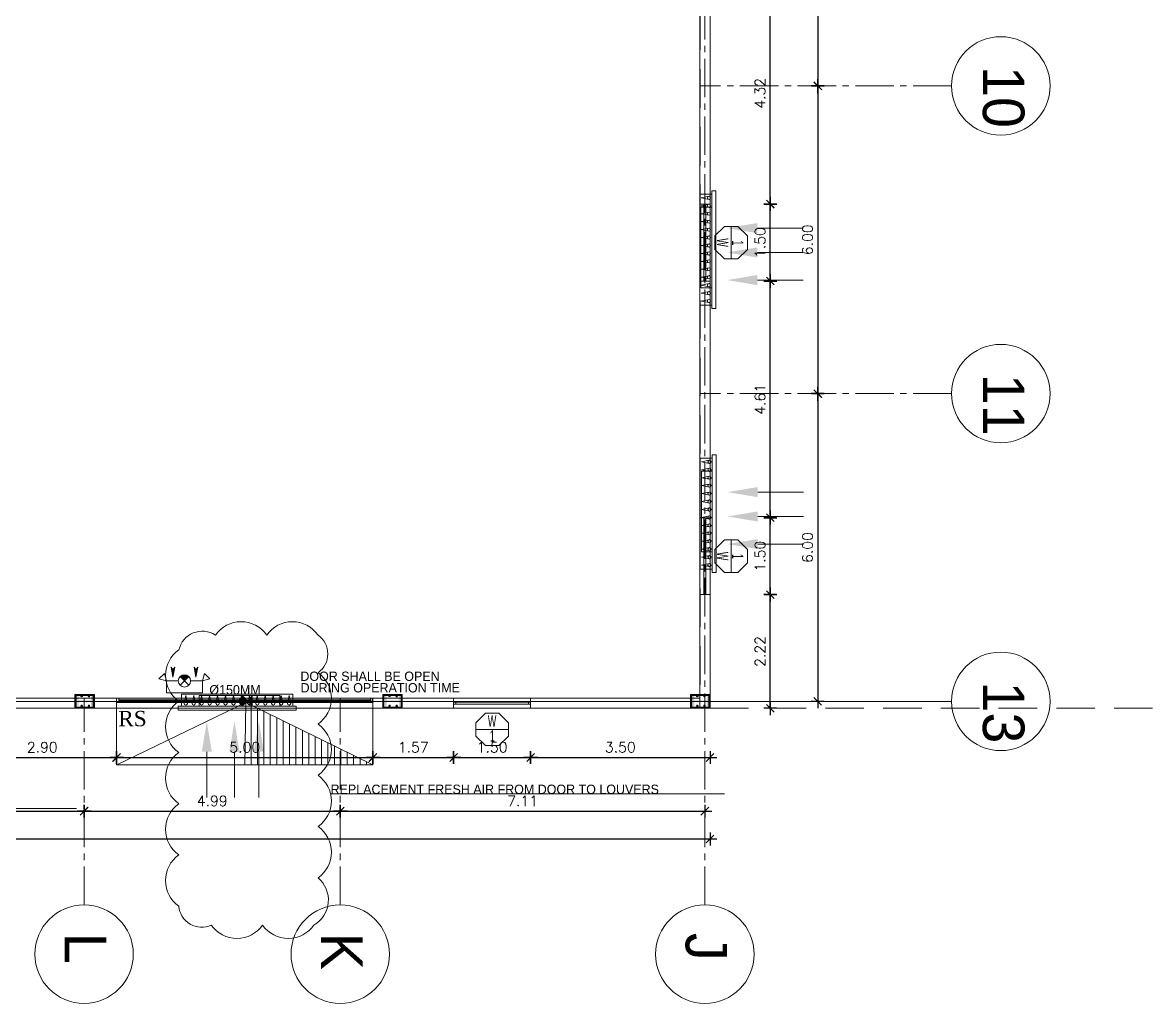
# Model space of a CAD drawing. Header units: inches. Extents: x -68096 to 69834, y -16833 to 17650.
# Drawn here: x 842.35 to 864.39, y 179.15 to 198.27 of the extents above; entities that cross this region are included whole.
import ezdxf
from ezdxf.enums import TextEntityAlignment as Align

# ---------------------------------------------------------------- set-up
doc = ezdxf.new("R2010")
doc.units = ezdxf.units.IN
doc.header["$MEASUREMENT"] = 0
for name, pattern in [('CENTER2', [1.125, 0.75, -0.125, 0.125, -0.125]), ('DASHED2', [0.375, 0.25, -0.125]), ('HIDDEN', [0.375, 0.25, -0.125])]:
    doc.linetypes.add(name, pattern=pattern)
for name, color, linetype in [('1-EX-DUCT', 8, 'Continuous'), ('A-TEXT', 3, 'Continuous'), ('AC3', 2, 'Continuous'), ('AXES', 251, 'CENTER2'), ('ELEV', 37, 'Continuous'), ('FIXTURES', 1, 'Continuous'), ('H-DETL-TEXT', 3, 'Continuous'), ('TEXT', 23, 'Continuous'), ('TILES', 1, 'Continuous'), ('wall plan', 40, 'Continuous'), ('WINC', 2, 'Continuous'), ('WINDOW', 30, 'Continuous')]:
    doc.layers.add(name, color=color, linetype=linetype)
for name, color, linetype, lineweight in [('A-FIX', 1, 'Continuous', 18), ('ELE 6', 14, 'Continuous', 15), ('FIRE EMERGENCY LIGHT', 211, 'Continuous', 30)]:
    doc.layers.add(name, color=color, linetype=linetype, lineweight=lineweight)
doc.styles.add('Browallia', font='')
doc.styles.add('ISCOP3', font='swissc.ttf')
doc.styles.add('MAHER_TIMES', font='times.ttf')
doc.styles.add('ROMANS', font='romans.shx')
doc.styles.get('Browallia').set_extended_font_data('BrowalliaUPC')
doc.dimstyles.new('100', dxfattribs={"dimtxt": 0.2, "dimasz": 0.035, "dimexe": 0, "dimexo": 0, "dimgap": 0.1, "dimtad": 1, "dimzin": 0, "dimdsep": 46, "dimtxsty": 'ROMANS', "dimblk": 'J2', "dimblk1": 'J2', "dimblk2": 'J2', "dimsah": 1, "dimcen": 0, "dimse1": 1, "dimse2": 1, "dimclrd": 1, "dimclre": 1, "dimclrt": 6, "dimadec": 0, "dimazin": 0, "dimtfac": 0.9, "dimtix": 1, "dimtmove": 2, "dimatfit": 3, "dimldrblk": 'J2', "dimfxl": 1, "dimtolj": 1, "dimtzin": 0, "dimarcsym": 0})

# ---------------------------------------------------------------- blocks, each defined once
blk = doc.blocks.new('FGFGFGGFH')
at = {"layer": 'ELEV', "lineweight": 5, "ltscale": 10}
blk.add_hatch(color=256, dxfattribs=at).paths.add_polyline_path([(240487.056, 378767.641), (240487.056, 378767.596, -0.414214), (240487.036, 378767.576), (240486.836, 378767.576, -0.414214), (240486.816, 378767.596), (240486.816, 378767.641, 0.414214), (240486.796, 378767.661), (240486.786, 378767.661), (240486.786, 378767.461), (240486.796, 378767.461, 0.414214), (240486.816, 378767.481), (240486.816, 378767.526, -0.414214), (240486.836, 378767.546), (240487.036, 378767.546, -0.414214), (240487.056, 378767.526), (240487.056, 378767.481, 0.414214), (240487.076, 378767.461), (240487.086, 378767.461), (240487.086, 378767.661), (240487.076, 378767.661, 0.414214)])
at = {"lineweight": 5}
for p, q in [((240486.752, 378767.701), (240487.132, 378767.701)), ((240486.752, 378767.429), (240486.752, 378767.701)), ((240486.775, 378767.677), (240487.109, 378767.677)), ((240486.775, 378767.452), (240486.775, 378767.677)), ((240487.109, 378767.677), (240487.109, 378767.452)), ((240487.132, 378767.701), (240487.132, 378767.429)), ((240487.132, 378767.429), (240486.752, 378767.429)), ((240487.109, 378767.452), (240486.775, 378767.452))]:
    blk.add_line(p, q, dxfattribs=at)
at = {"linetype": 'HIDDEN', "lineweight": 5}
for p, q in [((240486.76, 378767.693), (240487.124, 378767.693)), ((240486.76, 378767.436), (240486.76, 378767.693)), ((240486.767, 378767.685), (240487.117, 378767.685)), ((240486.767, 378767.444), (240486.767, 378767.685)), ((240487.117, 378767.685), (240487.117, 378767.444)), ((240487.124, 378767.693), (240487.124, 378767.436)), ((240487.124, 378767.436), (240486.76, 378767.436)), ((240487.117, 378767.444), (240486.767, 378767.444))]:
    blk.add_line(p, q, dxfattribs=at)
at = {"lineweight": 5}
for centre in [(240486.86, 378767.651), (240486.999, 378767.651), (240486.86, 378767.465), (240487, 378767.463)]:
    blk.add_circle(centre, 0.0141, dxfattribs=at)
blk = doc.blocks.new('J2')
for p, q in [((-4, 0), (0, 0)), ((-2.19, -2.19), (2.15, 2.15)), ((0, 3.53), (0, -3.59)), ((0, 0), (3.82, 0))]:
    blk.add_line(p, q)
blk = doc.blocks.new('*D193')
at = {"color": 251, "lineweight": -2, "transparency": 16777216}
blk.add_line((837.598, 182.896), (843.517, 182.896), dxfattribs=at)
at = {"layer": 'Defpoints', "color": 0, "transparency": 16777216}
for p in [(843.552, 182.896), (837.563, 181.773), (843.552, 181.728)]:
    blk.add_point(p, dxfattribs=at)
at = {"color": 251, "lineweight": -2, "transparency": 16777216, "xscale": 0.035, "yscale": 0.035, "zscale": 0.035, "rotation": 180}
blk.add_blockref('J2', (837.563, 182.896), dxfattribs=at)
at = {"color": 251, "lineweight": -2, "transparency": 16777216, "xscale": 0.035, "yscale": 0.035, "zscale": 0.035}
blk.add_blockref('J2', (843.552, 182.896), dxfattribs=at)
at = {"color": 251, "lineweight": 0, "transparency": 16777216, "insert": (840.558, 183.096), "char_height": 0.2, "attachment_point": 5, "style": 'ROMANS'}
blk.add_mtext('\\A1;5.99', dxfattribs=at)
blk = doc.blocks.new('*D194')
at = {"color": 251, "lineweight": -2, "transparency": 16777216}
blk.add_line((843.587, 182.896), (848.511, 182.896), dxfattribs=at)
at = {"layer": 'Defpoints', "color": 0, "transparency": 16777216}
for p in [(848.546, 182.896), (848.546, 182.317), (843.552, 181.728)]:
    blk.add_point(p, dxfattribs=at)
at = {"color": 251, "lineweight": -2, "transparency": 16777216, "xscale": 0.035, "yscale": 0.035, "zscale": 0.035, "rotation": 180}
blk.add_blockref('J2', (843.552, 182.896), dxfattribs=at)
at = {"color": 251, "lineweight": -2, "transparency": 16777216, "xscale": 0.035, "yscale": 0.035, "zscale": 0.035}
blk.add_blockref('J2', (848.546, 182.896), dxfattribs=at)
at = {"color": 251, "lineweight": 0, "transparency": 16777216, "insert": (846.049, 183.096), "char_height": 0.2, "attachment_point": 5, "style": 'ROMANS'}
blk.add_mtext('\\A1;4.99', dxfattribs=at)
blk = doc.blocks.new('*D195')
at = {"color": 251, "lineweight": -2, "transparency": 16777216}
blk.add_line((848.581, 182.896), (855.618, 182.896), dxfattribs=at)
at = {"layer": 'Defpoints', "color": 0, "transparency": 16777216}
for p in [(855.653, 182.896), (848.546, 182.317), (855.653, 181.864)]:
    blk.add_point(p, dxfattribs=at)
at = {"color": 251, "lineweight": -2, "transparency": 16777216, "xscale": 0.035, "yscale": 0.035, "zscale": 0.035, "rotation": 180}
blk.add_blockref('J2', (848.546, 182.896), dxfattribs=at)
at = {"color": 251, "lineweight": -2, "transparency": 16777216, "xscale": 0.035, "yscale": 0.035, "zscale": 0.035}
blk.add_blockref('J2', (855.653, 182.896), dxfattribs=at)
at = {"color": 251, "lineweight": 0, "transparency": 16777216, "insert": (852.1, 183.096), "char_height": 0.2, "attachment_point": 5, "style": 'ROMANS'}
blk.add_mtext('\\A1;7.11', dxfattribs=at)
blk = doc.blocks.new('*D60')
at = {"color": 251, "lineweight": -2, "transparency": 16777216}
blk.add_line((857.854, 203.002), (857.854, 197.072), dxfattribs=at)
at = {"layer": 'Defpoints', "color": 0, "transparency": 16777216}
for p in [(857.134, 203.037), (856.826, 197.037), (857.854, 197.037)]:
    blk.add_point(p, dxfattribs=at)
at = {"color": 251, "lineweight": -2, "transparency": 16777216, "xscale": 0.035, "yscale": 0.035, "zscale": 0.035}
for p, rotation in [((857.854, 203.037), 90), ((857.854, 197.037), 270)]:
    blk.add_blockref('J2', p, dxfattribs=dict(at, rotation=rotation))
at = {"color": 251, "lineweight": 0, "transparency": 16777216, "insert": (857.654, 200.037), "char_height": 0.2, "attachment_point": 5, "rotation": 90, "style": 'ROMANS'}
blk.add_mtext('\\A1;6.00', dxfattribs=at)
blk = doc.blocks.new('*D61')
at = {"color": 251, "lineweight": -2, "transparency": 16777216}
blk.add_line((857.853, 197.002), (857.853, 191.072), dxfattribs=at)
at = {"layer": 'Defpoints', "color": 0, "transparency": 16777216}
for p in [(856.826, 197.037), (857.237, 191.037), (857.853, 191.037)]:
    blk.add_point(p, dxfattribs=at)
at = {"color": 251, "lineweight": -2, "transparency": 16777216, "xscale": 0.035, "yscale": 0.035, "zscale": 0.035}
for p, rotation in [((857.853, 197.037), 90), ((857.853, 191.037), 270)]:
    blk.add_blockref('J2', p, dxfattribs=dict(at, rotation=rotation))
at = {"color": 251, "lineweight": 0, "transparency": 16777216, "insert": (857.653, 194.037), "char_height": 0.2, "attachment_point": 5, "rotation": 90, "style": 'ROMANS'}
blk.add_mtext('\\A1;6.00', dxfattribs=at)
blk = doc.blocks.new('*D62')
at = {"color": 251, "lineweight": -2, "transparency": 16777216}
blk.add_line((857.853, 191.002), (857.853, 185.072), dxfattribs=at)
at = {"layer": 'Defpoints', "color": 0, "transparency": 16777216}
for p in [(857.237, 191.037), (856.96, 185.037), (857.853, 185.037)]:
    blk.add_point(p, dxfattribs=at)
at = {"color": 251, "lineweight": -2, "transparency": 16777216, "xscale": 0.035, "yscale": 0.035, "zscale": 0.035}
for p, rotation in [((857.853, 191.037), 90), ((857.853, 185.037), 270)]:
    blk.add_blockref('J2', p, dxfattribs=dict(at, rotation=rotation))
at = {"color": 251, "lineweight": 0, "transparency": 16777216, "insert": (857.653, 188.037), "char_height": 0.2, "attachment_point": 5, "rotation": 90, "style": 'ROMANS'}
blk.add_mtext('\\A1;6.00', dxfattribs=at)
blk = doc.blocks.new('*D63')
at = {"color": 251, "lineweight": -2, "transparency": 16777216}
blk.add_line((856.928, 184.937), (856.928, 187.083), dxfattribs=at)
at = {"layer": 'Defpoints', "color": 0, "transparency": 16777216}
for p in [(855.753, 187.118), (856.928, 187.118), (855.154, 184.902)]:
    blk.add_point(p, dxfattribs=at)
at = {"color": 251, "lineweight": -2, "transparency": 16777216, "xscale": 0.035, "yscale": 0.035, "zscale": 0.035}
for p, rotation in [((856.928, 187.118), 90), ((856.928, 184.902), 270)]:
    blk.add_blockref('J2', p, dxfattribs=dict(at, rotation=rotation))
at = {"color": 251, "lineweight": 0, "transparency": 16777216, "insert": (856.728, 186.01), "char_height": 0.2, "attachment_point": 5, "rotation": 90, "style": 'ROMANS'}
blk.add_mtext('\\A1;2.22', dxfattribs=at)
blk = doc.blocks.new('*D64')
at = {"color": 251, "lineweight": -2, "transparency": 16777216}
blk.add_line((856.928, 187.153), (856.928, 188.583), dxfattribs=at)
at = {"layer": 'Defpoints', "color": 0, "transparency": 16777216}
for p in [(855.553, 188.618), (856.928, 188.618), (855.753, 187.118)]:
    blk.add_point(p, dxfattribs=at)
at = {"color": 251, "lineweight": -2, "transparency": 16777216, "xscale": 0.035, "yscale": 0.035, "zscale": 0.035}
for p, rotation in [((856.928, 188.618), 90), ((856.928, 187.118), 270)]:
    blk.add_blockref('J2', p, dxfattribs=dict(at, rotation=rotation))
at = {"color": 251, "lineweight": 0, "transparency": 16777216, "insert": (856.728, 187.868), "char_height": 0.2, "attachment_point": 5, "rotation": 90, "style": 'ROMANS'}
blk.add_mtext('\\A1;1.50', dxfattribs=at)
blk = doc.blocks.new('*D65')
at = {"color": 251, "lineweight": -2, "transparency": 16777216}
blk.add_line((856.928, 188.653), (856.928, 193.197), dxfattribs=at)
at = {"layer": 'Defpoints', "color": 0, "transparency": 16777216}
for p in [(855.553, 193.232), (856.928, 193.232), (855.553, 188.618)]:
    blk.add_point(p, dxfattribs=at)
at = {"color": 251, "lineweight": -2, "transparency": 16777216, "xscale": 0.035, "yscale": 0.035, "zscale": 0.035}
for p, rotation in [((856.928, 193.232), 90), ((856.928, 188.618), 270)]:
    blk.add_blockref('J2', p, dxfattribs=dict(at, rotation=rotation))
at = {"color": 251, "lineweight": 0, "transparency": 16777216, "insert": (856.728, 190.925), "char_height": 0.2, "attachment_point": 5, "rotation": 90, "style": 'ROMANS'}
blk.add_mtext('\\A1;4.61', dxfattribs=at)
blk = doc.blocks.new('*D66')
at = {"color": 251, "lineweight": -2, "transparency": 16777216}
blk.add_line((856.928, 193.267), (856.928, 194.697), dxfattribs=at)
at = {"layer": 'Defpoints', "color": 0, "transparency": 16777216}
for p in [(855.553, 194.732), (856.928, 194.732), (855.553, 193.232)]:
    blk.add_point(p, dxfattribs=at)
at = {"color": 251, "lineweight": -2, "transparency": 16777216, "xscale": 0.035, "yscale": 0.035, "zscale": 0.035}
for p, rotation in [((856.928, 194.732), 90), ((856.928, 193.232), 270)]:
    blk.add_blockref('J2', p, dxfattribs=dict(at, rotation=rotation))
at = {"color": 251, "lineweight": 0, "transparency": 16777216, "insert": (856.728, 193.982), "char_height": 0.2, "attachment_point": 5, "rotation": 90, "style": 'ROMANS'}
blk.add_mtext('\\A1;1.50', dxfattribs=at)
blk = doc.blocks.new('*D67')
at = {"color": 251, "lineweight": -2, "transparency": 16777216}
blk.add_line((856.928, 194.767), (856.928, 199.02), dxfattribs=at)
at = {"layer": 'Defpoints', "color": 0, "transparency": 16777216}
for p in [(855.553, 199.055), (856.928, 199.055), (855.553, 194.732)]:
    blk.add_point(p, dxfattribs=at)
at = {"color": 251, "lineweight": -2, "transparency": 16777216, "xscale": 0.035, "yscale": 0.035, "zscale": 0.035}
for p, rotation in [((856.928, 199.055), 90), ((856.928, 194.732), 270)]:
    blk.add_blockref('J2', p, dxfattribs=dict(at, rotation=rotation))
at = {"color": 251, "lineweight": 0, "transparency": 16777216, "insert": (856.728, 196.893), "char_height": 0.2, "attachment_point": 5, "rotation": 90, "style": 'ROMANS'}
blk.add_mtext('\\A1;4.32', dxfattribs=at)
blk = doc.blocks.new('*D182')
at = {"color": 251, "lineweight": -2, "transparency": 16777216}
blk.add_line((841.323, 183.942), (844.151, 183.942), dxfattribs=at)
at = {"layer": 'Defpoints', "color": 0, "transparency": 16777216}
for p in [(841.288, 184.902), (844.186, 184.379), (844.186, 183.942)]:
    blk.add_point(p, dxfattribs=at)
at = {"color": 251, "lineweight": -2, "transparency": 16777216, "xscale": 0.035, "yscale": 0.035, "zscale": 0.035, "rotation": 180}
blk.add_blockref('J2', (841.288, 183.942), dxfattribs=at)
at = {"color": 251, "lineweight": -2, "transparency": 16777216, "xscale": 0.035, "yscale": 0.035, "zscale": 0.035}
blk.add_blockref('J2', (844.186, 183.942), dxfattribs=at)
at = {"color": 251, "lineweight": 0, "transparency": 16777216, "insert": (842.737, 184.142), "char_height": 0.2, "attachment_point": 5, "style": 'ROMANS'}
blk.add_mtext('\\A1;2.90', dxfattribs=at)
blk = doc.blocks.new('*D183')
at = {"color": 251, "lineweight": -2, "transparency": 16777216}
blk.add_line((844.221, 183.942), (849.146, 183.942), dxfattribs=at)
at = {"layer": 'Defpoints', "color": 0, "transparency": 16777216}
for p in [(844.186, 184.379), (849.181, 184.379), (849.181, 183.942)]:
    blk.add_point(p, dxfattribs=at)
at = {"color": 251, "lineweight": -2, "transparency": 16777216, "xscale": 0.035, "yscale": 0.035, "zscale": 0.035, "rotation": 180}
blk.add_blockref('J2', (844.186, 183.942), dxfattribs=at)
at = {"color": 251, "lineweight": -2, "transparency": 16777216, "xscale": 0.035, "yscale": 0.035, "zscale": 0.035}
blk.add_blockref('J2', (849.181, 183.942), dxfattribs=at)
at = {"color": 251, "lineweight": 0, "transparency": 16777216, "insert": (846.684, 184.142), "char_height": 0.2, "attachment_point": 5, "style": 'ROMANS'}
blk.add_mtext('\\A1;5.00', dxfattribs=at)
blk = doc.blocks.new('*D184')
at = {"color": 251, "lineweight": -2, "transparency": 16777216}
blk.add_line((849.216, 183.942), (850.721, 183.942), dxfattribs=at)
at = {"layer": 'Defpoints', "color": 0, "transparency": 16777216}
for p in [(850.756, 184.982), (849.181, 184.379), (850.756, 183.942)]:
    blk.add_point(p, dxfattribs=at)
at = {"color": 251, "lineweight": -2, "transparency": 16777216, "xscale": 0.035, "yscale": 0.035, "zscale": 0.035, "rotation": 180}
blk.add_blockref('J2', (849.181, 183.942), dxfattribs=at)
at = {"color": 251, "lineweight": -2, "transparency": 16777216, "xscale": 0.035, "yscale": 0.035, "zscale": 0.035}
blk.add_blockref('J2', (850.756, 183.942), dxfattribs=at)
at = {"color": 251, "lineweight": 0, "transparency": 16777216, "insert": (849.969, 184.142), "char_height": 0.2, "attachment_point": 5, "style": 'ROMANS'}
blk.add_mtext('\\A1;1.57', dxfattribs=at)
blk = doc.blocks.new('*D185')
at = {"color": 251, "lineweight": -2, "transparency": 16777216}
blk.add_line((850.791, 183.942), (852.221, 183.942), dxfattribs=at)
at = {"layer": 'Defpoints', "color": 0, "transparency": 16777216}
for p in [(850.756, 184.982), (852.256, 184.902), (852.256, 183.942)]:
    blk.add_point(p, dxfattribs=at)
at = {"color": 251, "lineweight": -2, "transparency": 16777216, "xscale": 0.035, "yscale": 0.035, "zscale": 0.035, "rotation": 180}
blk.add_blockref('J2', (850.756, 183.942), dxfattribs=at)
at = {"color": 251, "lineweight": -2, "transparency": 16777216, "xscale": 0.035, "yscale": 0.035, "zscale": 0.035}
blk.add_blockref('J2', (852.256, 183.942), dxfattribs=at)
at = {"color": 251, "lineweight": 0, "transparency": 16777216, "insert": (851.506, 184.142), "char_height": 0.2, "attachment_point": 5, "style": 'ROMANS'}
blk.add_mtext('\\A1;1.50', dxfattribs=at)
blk = doc.blocks.new('*D186')
at = {"color": 251, "lineweight": -2, "transparency": 16777216}
blk.add_line((852.291, 183.942), (855.718, 183.942), dxfattribs=at)
at = {"layer": 'Defpoints', "color": 0, "transparency": 16777216}
for p in [(852.256, 184.902), (855.753, 184.902), (855.753, 183.942)]:
    blk.add_point(p, dxfattribs=at)
at = {"color": 251, "lineweight": -2, "transparency": 16777216, "xscale": 0.035, "yscale": 0.035, "zscale": 0.035, "rotation": 180}
blk.add_blockref('J2', (852.256, 183.942), dxfattribs=at)
at = {"color": 251, "lineweight": -2, "transparency": 16777216, "xscale": 0.035, "yscale": 0.035, "zscale": 0.035}
blk.add_blockref('J2', (855.753, 183.942), dxfattribs=at)
at = {"color": 251, "lineweight": 0, "transparency": 16777216, "insert": (854.005, 184.142), "char_height": 0.2, "attachment_point": 5, "style": 'ROMANS'}
blk.add_mtext('\\A1;3.50', dxfattribs=at)
blk = doc.blocks.new('*D210')
at = {"color": 251, "lineweight": -2, "transparency": 16777216}
blk.add_line((779.908, 182.354), (855.718, 182.354), dxfattribs=at)
at = {"layer": 'Defpoints', "color": 0, "transparency": 16777216}
for p in [(855.753, 182.354), (779.873, 179.323), (855.753, 179.323)]:
    blk.add_point(p, dxfattribs=at)
at = {"color": 251, "lineweight": -2, "transparency": 16777216, "xscale": 0.035, "yscale": 0.035, "zscale": 0.035, "rotation": 180}
blk.add_blockref('J2', (779.873, 182.354), dxfattribs=at)
at = {"color": 251, "lineweight": -2, "transparency": 16777216, "xscale": 0.035, "yscale": 0.035, "zscale": 0.035}
blk.add_blockref('J2', (855.753, 182.354), dxfattribs=at)
at = {"color": 251, "lineweight": 0, "transparency": 16777216, "insert": (817.813, 182.554), "char_height": 0.2, "attachment_point": 5, "style": 'ROMANS'}
blk.add_mtext('\\A1;75.88', dxfattribs=at)
blk = doc.blocks.new('F.A.L.')
at = {"layer": 'AC3', "color": 1, "linetype": 'Continuous', "lineweight": 0}
for p, q in [((-733, 411), (-1441, 411)), ((-733, 34), (-1441, 34)), ((-733, -394), (-1441, -394))]:
    blk.add_line(p, q, dxfattribs=at)
for points in [[(-733, 490), (-733, 333), (-263, 411)], [(-733, 112), (-733, -45), (-263, 34)], [(-733, -316), (-733, -472), (-263, -394)]]:
    blk.add_solid(points, dxfattribs=at)
at = {"layer": 'ELE 6', "lineweight": 0}
blk.add_lwpolyline([(-26, -513), (-26, 737), (141, 737), (141, -513), (-26, -513)], dxfattribs=at)
at = {"layer": 'H-DETL-TEXT', "color": 12, "lineweight": 0}
blk.add_lwpolyline([(-88, -837), (-26, -837), (-26, 991), (-88, 991)], close=True, dxfattribs=at)
for points in [[(-26, -785), (159, -785), (159, 939), (-26, 939)], [(16, 906), (139, 881), (16, 856)], [(16, 783), (139, 758), (16, 733)], [(16, 659), (139, 635), (16, 610)], [(16, 536), (139, 512), (16, 487)], [(16, 413), (139, 388), (16, 364)], [(16, 290), (139, 265), (16, 241)], [(16, 167), (139, 142), (16, 118)], [(16, 44), (139, 19), (16, -6)], [(16, -79), (139, -104), (16, -129)], [(16, -203), (139, -227), (16, -252)], [(16, -326), (139, -350), (16, -375)], [(16, -449), (139, -474), (16, -498)], [(16, -572), (139, -597), (16, -621)], [(16, -695), (139, -720), (16, -744)]]:
    blk.add_lwpolyline(points, dxfattribs=at)
for centre in [(16, 881), (16, 758), (16, 635), (16, 512), (16, 388), (16, 265), (16, 142), (16, 19), (16, -104), (16, -227), (16, -350), (16, -474), (16, -597), (16, -720)]:
    blk.add_circle(centre, 24.6, dxfattribs=at)

msp = doc.modelspace()

# ---------------------------------------------------------------- hatches: boundary and pattern name
at = {"layer": 'FIRE EMERGENCY LIGHT', "lineweight": 0, "true_color": 0x636466}
for points in [[(845.24902, 185.70641), (845.28384, 185.64956), (845.31867, 185.70641), (845.28384, 185.50723)], [(845.76694, 185.70641), (845.73211, 185.64956), (845.69728, 185.70641), (845.73211, 185.50723)], [(845.59268, 185.51931, 0.19891237), (845.50798, 185.55439, 0.19891237), (845.42328, 185.51931), (845.50798, 185.43461)], [(846.64754, 184.9572), (846.73812, 185.04778), (846.64754, 185.13836), (846.55695, 185.04778)], [(846.8287, 184.9572), (846.8287, 185.13836), (846.73812, 185.04778)]]:
    msp.add_hatch(color=251, dxfattribs=at).paths.add_polyline_path(points)
at = {"layer": 'TILES', "lineweight": 0, "ltscale": 10, "true_color": 0x636466}
h = msp.add_hatch(dxfattribs=at)
h.set_pattern_fill('ANSI31', color=251, angle=225, style=0)
h.set_pattern_definition([(270, (849.18131, 185.01211), (0.125, 6e-12), [])])
h.paths.add_polyline_path([(846.68406, 183.8005), (849.18131, 183.8005), (849.18131, 183.80079), (846.70624, 185.01211)])

# ---------------------------------------------------------------- linework, layer by layer
at = {"color": 251, "lineweight": 0, "true_color": 0x636466}
for p, q in [((855.5532, 184.90211), (855.5532, 248.25987)), ((855.7532, 184.90211), (855.7532, 248.25987))]:
    msp.add_line(p, q, dxfattribs=at)
at = {"linetype": 'DASHED2', "lineweight": 0, "ltscale": 3}
msp.add_line((855.56313, 247.98766), (855.56313, 185.17433), dxfattribs=at)
at = {"color": 251, "linetype": 'HIDDEN', "lineweight": 0, "ltscale": 3, "true_color": 0x636466}
msp.add_line((855.7532, 184.90211), (908.8132, 184.90211), dxfattribs=at)
at = {"color": 1, "lineweight": 0}
for p, q in [((848.3571, 183.23171), (856.0356, 183.23171)), ((835.7275, 182.95019), (843.406, 182.95019))]:
    msp.add_line(p, q, dxfattribs=at)
at = {"color": 251, "lineweight": 0, "true_color": 0x636466}
for points in [[(779.87345, 248.25987), (855.7532, 248.25987), (855.7532, 184.90211), (779.87345, 184.90211)], [(780.07345, 248.05987), (855.5532, 248.05987), (855.5532, 185.10211), (780.07345, 185.10211)]]:
    msp.add_lwpolyline(points, close=True, dxfattribs=at)
at = {"lineweight": 0}
msp.add_lwpolyline([(855.5532, 185.10211), (780.07345, 185.10211), (780.07345, 248.05987), (855.5532, 248.05987)], close=True, dxfattribs=at)
at = {"color": 4, "lineweight": 0}
msp.add_lwpolyline([(848.11226, 186.32919, 0.52056705), (847.11226, 186.32919, 0.52056705), (846.11226, 186.32919, 0.52056705), (845.39936, 186.04208, 0.52056705), (845.39936, 185.04208, 0.52056705), (845.39936, 184.04208, 0.52056705), (845.39936, 183.04208, 0.52056705), (845.39936, 182.04208, 0.52056705), (845.39936, 181.04208, 0.52056705), (846.03242, 180.67515, 0.52056705), (847.03242, 180.67515, 0.52056705), (848.03242, 180.67515, 0.52056705), (848.11226, 181.59531, 0.52056705), (848.11226, 182.59531, 0.52056705), (848.11226, 183.59531, 0.52056705), (848.11226, 184.59531, 0.52056705), (848.11226, 185.59531, 0.52056705)], format="xyb", close=True, dxfattribs=at)
at = {"color": 251, "lineweight": 0, "true_color": 0x636466}
for points in [[(855.37307, 185.10211), (827.55507, 185.10211)], [(855.7532, 184.90211), (827.51507, 184.90211)]]:
    msp.add_lwpolyline(points, dxfattribs=at)
at = {"layer": 'A-FIX', "color": 251, "lineweight": 0, "true_color": 0x636466}
for p, q in [((844.18618, 185.10211), (844.18618, 185.01211)), ((844.23118, 185.10211), (844.18618, 185.10211)), ((844.23118, 185.01211), (844.18618, 185.01211)), ((844.23118, 185.10211), (844.23118, 185.01211)), ((849.13631, 185.06645), (844.23118, 185.06645)), ((849.13631, 185.04778), (844.23118, 185.04778)), ((849.18131, 185.01211), (844.23118, 185.01211)), ((844.47261, 185.10211), (849.17084, 185.10211)), ((849.13631, 185.10211), (849.13631, 185.01211)), ((849.13631, 185.10211), (849.18131, 185.10211)), ((849.18131, 185.10211), (849.18131, 185.01211)), ((855.15523, 185.10211), (855.11023, 185.10211))]:
    msp.add_line(p, q, dxfattribs=at)
at = {"layer": 'AXES', "color": 251, "lineweight": 0, "true_color": 0x636466}
for p, q in [((855.6532, 181.06806), (855.6532, 229.51717)), ((860.46026, 197.03723), (855.5532, 197.03723)), ((860.46026, 191.03723), (855.5532, 191.03723)), ((843.55183, 181.06806), (843.55183, 185.10211)), ((848.54595, 181.06806), (848.54595, 185.10211))]:
    msp.add_line(p, q, dxfattribs=at)
at = {"layer": 'AXES', "color": 251, "lineweight": 0, "ltscale": 25, "true_color": 0x636466}
msp.add_line((860.46026, 185.03723), (827.55507, 185.03723), dxfattribs=at)
for centre in [(861.42026, 197.03723), (861.42026, 191.03723), (861.42026, 185.03723), (843.55183, 180.10806), (848.54595, 180.10806), (855.6532, 180.10806)]:
    msp.add_circle(centre, 0.96, dxfattribs=at)
at = {"layer": 'FIRE EMERGENCY LIGHT', "color": 251, "lineweight": 0, "true_color": 0x636466}
for p, q in [((845.28384, 185.64956), (845.24902, 185.70641)), ((845.24902, 185.70641), (845.28384, 185.50723)), ((845.28384, 185.64956), (845.31867, 185.70641)), ((845.31867, 185.70641), (845.28384, 185.50723)), ((845.73211, 185.64956), (845.69728, 185.70641)), ((845.69728, 185.70641), (845.73211, 185.50723)), ((845.73211, 185.64956), (845.76694, 185.70641)), ((845.76694, 185.70641), (845.73211, 185.50723)), ((845.158, 185.43461), (845.158, 185.20423)), ((845.38819, 185.43461), (845.158, 185.43461)), ((845.50798, 185.43461), (845.42328, 185.51931)), ((845.50798, 185.43461), (845.42328, 185.34991)), ((845.50798, 185.43461), (845.59268, 185.51931)), ((845.50798, 185.43461), (845.59268, 185.34991)), ((845.85796, 185.43461), (845.62776, 185.43461)), ((845.85796, 185.20423), (845.85796, 185.43461)), ((845.158, 185.20423), (845.85796, 185.20423))]:
    msp.add_line(p, q, dxfattribs=at)
for points in [[(845.158, 185.43461), (845.11845, 185.58221), (845.0104, 185.47416)], [(845.85796, 185.43461), (845.8975, 185.58221), (846.00556, 185.47416)], [(846.64754, 184.9572), (846.73812, 185.04778), (846.64754, 185.13836), (846.55695, 185.04778)]]:
    msp.add_lwpolyline(points, close=True, dxfattribs=at)
msp.add_lwpolyline([(846.8287, 184.9572), (846.8287, 185.13836), (846.73812, 185.04778), (846.8287, 184.9572)], dxfattribs=at)
msp.add_circle((845.50798, 185.43461), 0.11979, dxfattribs=at)
at = {"layer": 'FIXTURES', "color": 251, "lineweight": 0, "true_color": 0x636466}
for p, q in [((844.18618, 184.95727), (844.18618, 183.8005)), ((844.19065, 183.8005), (846.70624, 185.01211)), ((846.70624, 185.01211), (849.18194, 183.8005)), ((849.18131, 184.95727), (849.18131, 183.8005)), ((849.18194, 183.8005), (844.18618, 183.8005)), ((844.19065, 183.8005), (849.12974, 183.8005))]:
    msp.add_line(p, q, dxfattribs=at)
at = {"layer": 'TILES', "color": 251, "lineweight": 0, "ltscale": 10, "true_color": 0x636466}
msp.add_line((846.70658, 185.01196), (846.68406, 183.8005), dxfattribs=at)
msp.add_lwpolyline([(849.16631, 185.01211), (849.16631, 185.10211)], dxfattribs=at)
at = {"layer": 'wall plan', "color": 251, "lineweight": 0, "true_color": 0x636466}
for p, q in [((855.5532, 194.73156), (855.7532, 194.73156)), ((855.5532, 193.23156), (855.7532, 193.23156)), ((855.5532, 188.61832), (855.7532, 188.61832)), ((855.5532, 187.11832), (855.7532, 187.11832)), ((844.18618, 184.95727), (844.18618, 185.10211)), ((849.18131, 184.95727), (849.18131, 185.10211)), ((850.75598, 185.10211), (850.75598, 184.90211)), ((852.25598, 185.10211), (852.25598, 184.90211))]:
    msp.add_line(p, q, dxfattribs=at)
at = {"layer": 'WINC', "color": 251, "lineweight": 0, "true_color": 0x636466}
for p, q in [((856.16501, 194.29834), (856.16501, 193.66474)), ((856.16501, 188.1851), (856.16501, 187.5515)), ((851.1892, 184.4903), (851.8228, 184.4903))]:
    msp.add_line(p, q, dxfattribs=at)
for points in [[(856.29624, 193.66474), (856.03379, 193.66474), (855.84821, 193.85032), (855.84821, 194.11276), (856.03379, 194.29834), (856.29624, 194.29834), (856.48181, 194.11276), (856.48181, 193.85032)], [(856.29624, 187.5515), (856.03379, 187.5515), (855.84821, 187.73707), (855.84821, 187.99952), (856.03379, 188.1851), (856.29624, 188.1851), (856.48181, 187.99952), (856.48181, 187.73707)], [(851.8228, 184.35907), (851.8228, 184.62152), (851.63722, 184.8071), (851.37477, 184.8071), (851.1892, 184.62152), (851.1892, 184.35907), (851.37477, 184.1735), (851.63722, 184.1735)]]:
    msp.add_lwpolyline(points, close=True, dxfattribs=at)
at = {"layer": 'WINDOW', "color": 251, "linetype": 'Continuous', "lineweight": 0, "ltscale": 0.05, "true_color": 0x636466}
for p, q in [((855.5532, 193.23156), (855.5532, 194.73156)), ((855.6332, 193.27156), (855.6332, 194.69156)), ((855.6732, 194.69156), (855.6732, 193.27156)), ((855.7532, 194.73156), (855.7532, 193.23156)), ((855.5532, 187.11832), (855.5532, 188.61832)), ((855.6332, 187.15832), (855.6332, 188.57832)), ((855.6732, 188.57832), (855.6732, 187.15832)), ((855.7532, 188.61832), (855.7532, 187.11832)), ((852.25598, 185.10211), (850.75598, 185.10211)), ((852.21598, 185.02211), (850.79598, 185.02211)), ((850.79598, 184.98211), (852.21598, 184.98211)), ((850.75598, 184.90211), (852.25598, 184.90211))]:
    msp.add_line(p, q, dxfattribs=at)
at = {"layer": 'WINDOW', "color": 251, "lineweight": 0, "true_color": 0x636466}
for p, q in [((855.6332, 194.69156), (855.6332, 194.73156)), ((855.6732, 194.69156), (855.6332, 194.69156)), ((855.6732, 194.69156), (855.6732, 194.73156)), ((855.6732, 193.27156), (855.6332, 193.27156)), ((855.6332, 193.27156), (855.6332, 193.23156)), ((855.6732, 193.27156), (855.6732, 193.23156)), ((855.6332, 188.57832), (855.6332, 188.61832)), ((855.6732, 188.57832), (855.6332, 188.57832)), ((855.6732, 188.57832), (855.6732, 188.61832)), ((855.6732, 187.15832), (855.6332, 187.15832)), ((855.6332, 187.15832), (855.6332, 187.11832)), ((855.6732, 187.15832), (855.6732, 187.11832)), ((850.79598, 185.02211), (850.75598, 185.02211)), ((850.79598, 184.98211), (850.75598, 184.98211)), ((850.79598, 184.98211), (850.79598, 185.02211)), ((852.21598, 184.98211), (852.21598, 185.02211)), ((852.21598, 185.02211), (852.25598, 185.02211)), ((852.21598, 184.98211), (852.25598, 184.98211))]:
    msp.add_line(p, q, dxfattribs=at)

# ---------------------------------------------------------------- block references
at = {"color": 251, "lineweight": 0, "true_color": 0x636466, "rotation": 180}
for p in [(241330.50512, 378952.60291), (241336.50512, 378952.60291), (241342.50512, 378952.60291)]:
    msp.add_blockref('FGFGFGGFH', p, dxfattribs=at)
at = {"layer": '1-EX-DUCT', "lineweight": 0, "xscale": -0.001258056558894, "yscale": 0.001258056558894, "zscale": 0.001258056558894}
for p in [(855.75408, 193.74683), (855.76247, 188.59944)]:
    msp.add_blockref('F.A.L.', p, dxfattribs=at)
at = {"layer": '1-EX-DUCT', "lineweight": 0, "xscale": -0.001258056558894, "yscale": 0.001258056558894, "zscale": 0.001258056558894, "rotation": 270}
msp.add_blockref('F.A.L.', (846.44029, 184.9761), dxfattribs=at)

# ---------------------------------------------------------------- texts
at = {"color": 251, "linetype": 'Continuous', "lineweight": 0, "ltscale": 0.02, "true_color": 0x636466, "style": 'MAHER_TIMES'}
msp.add_text('RS', height=0.3, dxfattribs=at).set_placement((844.49547, 184.55147), align=Align.CENTER)
at = {"layer": 'A-TEXT', "color": 251, "linetype": 'ByBlock', "lineweight": 0, "true_color": 0x636466, "style": 'Browallia'}
for s, p in [('10', (861.07065, 197.42285)), ('11', (861.07065, 191.42285)), ('13', (861.07065, 185.42285)), ('L', (843.17558, 180.52329)), ('K', (848.1697, 180.52329)), ('J', (855.27695, 180.52329))]:
    msp.add_text(s, height=0.81, rotation=270, dxfattribs=at).set_placement(p)
at = {"layer": 'A-TEXT', "color": 7, "linetype": 'ByBlock', "lineweight": 0, "style": 'Browallia'}
for s, height, p in [('DOOR SHALL BE OPEN ', 0.1817298, (847.7683, 185.43589)), ('%%C150MM', 0.18173, (845.99378, 185.17184)), ('DURING OPERATION TIME', 0.1817298, (847.77214, 185.21117)), ('REPLACEMENT FRESH AIR FROM DOOR TO LOUVERS', 0.1817298, (848.3571, 183.23171))]:
    msp.add_text(s, height=height, dxfattribs=at).set_placement(p)
at = {"layer": 'TEXT', "color": 251, "lineweight": 0, "true_color": 0x636466, "style": 'ISCOP3', "width": 0.7}
for s, p in [('W', (855.9995, 193.98246)), ('1', (856.29375, 193.97755)), ('W', (855.9995, 187.86922)), ('1', (856.29375, 187.86431))]:
    msp.add_text(s, height=0.22, rotation=270, dxfattribs=at).set_placement(p, align=Align.MIDDLE)
for s, p in [('W', (851.50508, 184.65581)), ('1', (851.50999, 184.36156))]:
    msp.add_text(s, height=0.22, dxfattribs=at).set_placement(p, align=Align.MIDDLE)

# ---------------------------------------------------------------- dimensions: what is measured, and where the dimension line sits
at = {"color": 251, "lineweight": 0, "true_color": 0x636466}
for base, p1, p2, picture, middle in [((857.85428, 197.03723), (857.13438, 203.03723), (856.82555, 197.03723), '*D60', (857.65428, 200.03723)), ((856.92843, 199.05458), (855.5532, 194.73156), (855.5532, 199.05458), '*D67', (856.72843, 196.89307)), ((857.85318, 191.03723), (856.82555, 197.03723), (857.23731, 191.03723), '*D61', (857.65318, 194.03723)), ((856.92843, 194.73156), (855.5532, 193.23156), (855.5532, 194.73156), '*D66', (856.72843, 193.98156)), ((856.92843, 193.23156), (855.5532, 188.61832), (855.5532, 193.23156), '*D65', (856.72843, 190.92494)), ((857.85318, 185.03723), (857.23731, 191.03723), (856.96039, 185.03723), '*D62', (857.65318, 188.03723)), ((856.92843, 188.61832), (855.7532, 187.11832), (855.5532, 188.61832), '*D64', (856.72843, 187.86832)), ((856.92843, 187.11832), (855.15396, 184.90211), (855.7532, 187.11832), '*D63', (856.72843, 186.01022))]:
    dim = msp.add_linear_dim(base=base, p1=p1, p2=p2, angle=270, dimstyle='100', override={"dimclrd": 251, "dimclrt": 251}, dxfattribs=at)
    dim.commit()
    dim.dimension.update_dxf_attribs({"geometry": picture, "text_midpoint": middle})
for base, p1, p2, picture, middle in [((850.75598, 183.94195), (849.18131, 184.37888), (850.75598, 184.98211), '*D184', (849.96864, 184.14195)), ((852.25598, 183.94195), (850.75598, 184.98211), (852.25598, 184.90211), '*D185', (851.50598, 184.14195)), ((844.18618, 183.94195), (841.28826, 184.90211), (844.18618, 184.37888), '*D182', (842.73722, 184.14195)), ((855.7532, 183.94195), (852.25598, 184.90211), (855.7532, 184.90211), '*D186', (854.00459, 184.14195)), ((849.18131, 183.94195), (844.18618, 184.37888), (849.18131, 184.37888), '*D183', (846.68374, 184.14195)), ((843.55183, 182.89612), (837.56342, 181.7732), (843.55183, 181.72789), '*D193', (840.55762, 183.09612)), ((848.54595, 182.89612), (843.55183, 181.72789), (848.54595, 182.31697), '*D194', (846.04889, 183.09612)), ((855.6532, 182.89612), (848.54595, 182.31697), (855.6532, 181.86426), '*D195', (852.09957, 183.09612)), ((855.7532, 182.35424), (779.87345, 179.32328), (855.7532, 179.32328), '*D210', (817.81332, 182.55424))]:
    dim = msp.add_linear_dim(base=base, p1=p1, p2=p2, dimstyle='100', override={"dimclrd": 251, "dimclrt": 251}, dxfattribs=at)
    dim.commit()
    dim.dimension.update_dxf_attribs({"geometry": picture, "text_midpoint": middle})

doc.saveas('drawing.dxf')
